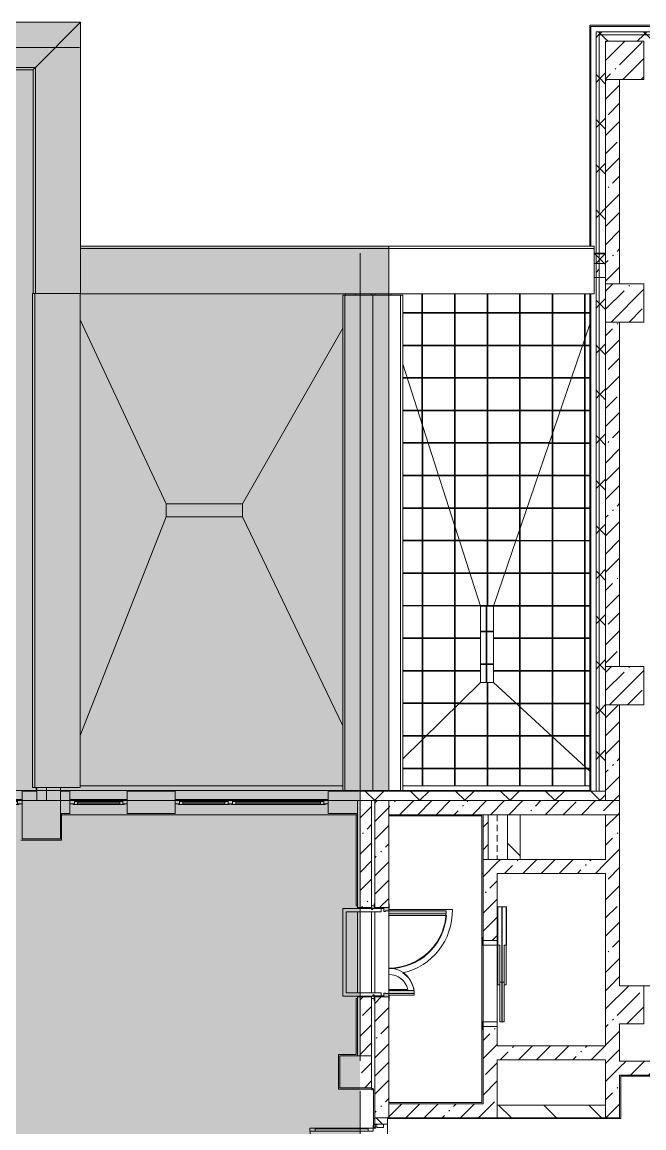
# Model space of a CAD drawing. Header units: millimetres. Extents: x 957 to 217451, y -8553 to 29000.
# Drawn here: x 123451 to 133201, y 10072 to 27400 of the extents above; entities that cross this region are included whole.
import ezdxf

# ---------------------------------------------------------------- set-up
doc = ezdxf.new("R2010")
doc.units = ezdxf.units.MM
doc.linetypes.add('200_ШТРИХ__ш1_п0_6_', pattern=[160, 100, -60])
doc.linetypes.add('Осевая', pattern=[3175, 635, -476.25, 1587.5, -476.25])
for name, color, linetype, lineweight in [('A-DETL-2', 7, 'Continuous', 5), ('A-DETL-MBND-1', 7, '200_ШТРИХ__ш1_п0_6_', 9), ('A-GENM-2', 7, 'Continuous', 5), ('A-GLAZ-CWMG-2', 7, 'Continuous', 5), ('A-ROOF', 7, 'Continuous', 5), ('A-ROOF-PATT', 7, 'Continuous', 5), ('A-WALL', 7, 'Continuous', 9), ('A-WALL-2', 7, 'Continuous', 5), ('I-WALL-2', 7, 'Continuous', 5), ('S-COLS-2', 7, 'Continuous', 5), ('Оси', 7, 'Continuous', 9), ('Оси-2', 7, 'Осевая', 9)]:
    doc.layers.add(name, color=color, linetype=linetype, lineweight=lineweight)
doc.layers.add('A-DETL-GENF-3', color=7, linetype='Continuous', lineweight=9, true_color=0xc0c0c0, transparency=0.4)
for name, color, linetype, lineweight, true_color in [('A-DETL-GENF-4', 7, 'Continuous', 5, 0xb7b7b7), ('A-DETL-GENF-5', 7, 'Continuous', 5, 0xaaaaaa), ('A-DOOR-3', 7, 'Continuous', 5, 0xaaaaaa), ('A-DOOR-4', 7, 'Continuous', 5, 0xe2e2e2), ('A-DOOR-5', 7, 'Continuous', 5, 0xb7b7b7), ('A-DOOR-FRAM-3', 7, 'Continuous', 5, 0xe2e2e2), ('A-DOOR-FRAM-4', 7, 'Continuous', 5, 0xaaaaaa), ('A-FLOR-1', 7, 'Continuous', 5, 0xb7b7b7), ('A-FLOR-2', 7, 'Continuous', 5, 0xaaaaaa), ('A-GENM-3', 7, 'Continuous', 5, 0x737373), ('A-GLAZ-3', 7, 'Continuous', 5, 0x737373), ('A-WALL-3', 7, 'Continuous', 5, 0x737373), ('A-WALL-4', 7, 'Continuous', 9, 0x737373), ('A-WALL-5', 7, 'Continuous', 5, 0xa1a1a1), ('I-WALL-3', 7, 'Continuous', 5, 0x737373), ('S-COLS-1', 7, 'Continuous', 5, 0x737373)]:
    doc.layers.add(name, color=color, linetype=linetype, lineweight=lineweight, true_color=true_color)
pattern_1 = [(45, (90440.9, 0), (-353.5534, 353.5534), []), (135, (90440.9, 0), (-353.5534, -353.5534), [])]
pattern_2 = [(45, (90440.88, 0), (-285.123, 285.123), []), (45, (90726, 0), (-285.123, 285.123), [504.031, -100.806, 16.764, -84.042])]
pattern_3 = [(135, (90440.9, 0), (-353.5534, -353.5534), [])]

# ---------------------------------------------------------------- blocks, each defined once
blk = doc.blocks.new('парапет1 - парапет-18629556-3_2_1_птичка')
at = {"layer": 'A-GENM-2'}
blk.add_line((-2411, 27400), (33928, 27400), dxfattribs=at)
at = {"layer": 'A-GENM-3'}
for p, q in [((33926, 27398), (33219, 26691)), ((33928, 27398), (33928, 23147)), ((33219, 26691), (-1702, 26691)), ((33219, 26691), (33183, 26655)), ((33219, 23147), (33219, 26691)), ((-1665, 26654), (33182, 26654)), ((33182, 26654), (33182, 23147)), ((33928, 23147), (33920, 23147))]:
    blk.add_line(p, q, dxfattribs=at)
blk.add_open_spline([(33183, 26655), (33182, 26654), (33182, 26654), (33182, 26654), (33182, 26654)], degree=3, dxfattribs=at)
blk = doc.blocks.new('BSC_Колонна _Прямоугольная - 600х600-V179-3_2_1_птичка')
at = {"layer": 'S-COLS-2'}
h = blk.add_hatch(dxfattribs=at)
h.set_pattern_fill('FP_64', color=256, style=0, pattern_type=2)
h.set_pattern_definition([(45, (-42460, -26800), (-285.123, 285.123), []), (45, (-42174.88, -26800), (-285.123, 285.123), [504.031, -100.806, 16.764, -84.042])])
h.paths.add_polyline_path([(-300, -300), (300, -300), (300, 300), (-300, 300)])
for p, q in [((300, 300), (-300, 300)), ((-300, 300), (-300, -300)), ((300, -300), (300, 300)), ((-300, -300), (300, -300))]:
    blk.add_line(p, q, dxfattribs=at)
blk = doc.blocks.new('BSC_Колонна _Прямоугольная - 600х600-V182-3_2_1_птичка')
at = {"layer": 'S-COLS-2'}
h = blk.add_hatch(dxfattribs=at)
h.set_pattern_fill('FP_68', color=256, style=0, pattern_type=2)
h.set_pattern_definition([(45, (-42460, -17000), (-285.123, 285.123), []), (45, (-42174.88, -17000), (-285.123, 285.123), [504.031, -100.806, 16.764, -84.042])])
h.paths.add_polyline_path([(-300, -300), (300, -300), (300, 300), (-300, 300)])
for p, q in [((300, 300), (-300, 300)), ((-300, 300), (-300, -300)), ((300, -300), (300, 300)), ((-300, -300), (300, -300))]:
    blk.add_line(p, q, dxfattribs=at)
blk = doc.blocks.new('BSC_Колонна _Прямоугольная - 600х600-V183-3_2_1_птичка')
at = {"layer": 'S-COLS-2'}
h = blk.add_hatch(dxfattribs=at)
h.set_pattern_fill('FP_69', color=256, style=0, pattern_type=2)
h.set_pattern_definition([(45, (-42460, -23000), (-285.123, 285.123), []), (45, (-42174.88, -23000), (-285.123, 285.123), [504.031, -100.806, 16.764, -84.042])])
h.paths.add_polyline_path([(300, -300), (300, 300), (-300, 300), (-300, -300), (-80, -300)])
for p, q in [((300, 300), (-300, 300)), ((-300, 300), (-300, -300)), ((300, -300), (300, 300)), ((-300, -300), (300, -300))]:
    blk.add_line(p, q, dxfattribs=at)
blk = doc.blocks.new('BSC_Колонна _Прямоугольная - 600х600-V200-3_2_1_птичка')
at = {"layer": 'S-COLS-1'}
for p, q in [((300, 300), (-300, 300)), ((-300, 300), (-300, -300)), ((300, -300), (300, 300)), ((-300, -300), (300, -300))]:
    blk.add_line(p, q, dxfattribs=at)
blk = doc.blocks.new('110_Дверь_СКБ_2Ст - Д-2 1450x2100h_Лестничная клетка EIS60-31576737-3_2_1_птичка')
at = {"layer": 'A-DOOR-4'}
for points in [[(-588, 1010), (-638, 1010), (-638, 110), (-588, 111), (-588, 879)], [(662, 506), (662, 510), (612, 506), (612, 110), (662, 111), (662, 480)], [(712, -9), (712, 30), (698, 30), (699, -110), (712, -110)]]:
    blk.add_hatch(color=256, dxfattribs=at).paths.add_polyline_path(points)
h = blk.add_hatch(color=256, dxfattribs=at)
h.paths.add_polyline_path([(712, 110), (662, 110), (662, 60), (652, 60), (652, 30), (712, 30), (712, 101)])
h.paths.add_polyline_path([(-628, 50), (-628, 60), (-638, 60), (-638, 110), (-688, 110), (-688, 30), (-628, 30)])
at = {"layer": 'A-DOOR-FRAM-3'}
for points in [[(-673, 111), (-673, 118), (-743, 118), (-743, 110), (-673, 110)], [(-673, -110), (-673, 30), (-688, 30), (-688, -110)], [(767, 110), (767, 118), (698, 118), (698, 110), (737, 110)], [(-673, -110), (-743, -110), (-743, -118), (-673, -118)], [(767, -110), (698, -110), (699, -118), (767, -118)]]:
    blk.add_hatch(color=256, dxfattribs=at).paths.add_polyline_path(points)
at = {"layer": 'A-DOOR-3'}
for p, q in [((-638, 1010), (-638, 110)), ((-588, 1010), (-638, 1010)), ((-588, 110), (-588, 1010)), ((662, 510), (612, 510)), ((612, 510), (612, 110)), ((662, 110), (662, 510)), ((-638, 110), (-588, 110)), ((612, 110), (662, 110))]:
    blk.add_line(p, q, dxfattribs=at)
for centre, radius, start, end in [((-638, 110), 900, 0, 90), ((662, 110), 400, 90, 180)]:
    blk.add_arc(centre, radius, start, end, dxfattribs=at)
at = {"layer": 'A-DOOR-FRAM-4'}
for p, q in [((-673, 118), (-743, 118)), ((-743, 118), (-743, 110)), ((-743, 110), (-673, 110)), ((-638, 110), (-688, 110)), ((-688, 110), (-688, 30)), ((-688, 30), (-628, 30)), ((-673, 30), (-688, 30)), ((-688, 30), (-688, -110)), ((-673, 110), (-673, 118)), ((-673, -110), (-673, 30)), ((-638, 60), (-638, 110)), ((-628, 60), (-638, 60)), ((-628, 30), (-628, 60)), ((662, 60), (652, 60)), ((652, 60), (652, 30)), ((652, 30), (712, 30)), ((662, 110), (662, 60)), ((712, 110), (662, 110)), ((767, 118), (698, 118)), ((698, 118), (698, 110)), ((698, 110), (767, 110)), ((712, 30), (698, 30)), ((698, 30), (698, -110)), ((712, 30), (712, 110)), ((712, -110), (712, 30)), ((767, 110), (767, 118)), ((-673, -110), (-743, -110)), ((-743, -110), (-743, -118)), ((-743, -118), (-673, -118)), ((-688, -110), (-673, -110)), ((-673, -118), (-673, -110)), ((698, -110), (712, -110)), ((767, -110), (698, -110)), ((698, -110), (698, -118)), ((698, -118), (767, -118)), ((767, -118), (767, -110))]:
    blk.add_line(p, q, dxfattribs=at)
blk = doc.blocks.new('Gfhfgtnyfz rhsirf 1 - Gfhfgtnyfz rhsirf 3-21026214-3_2_1_птичка')
at = {"layer": 'A-GENM-2'}
for p, q in [((38780, 23120), (38966, 23120)), ((38966, 23120), (38998, 23120)), ((38966, 15358), (38966, 23120)), ((38998, 23120), (38999, 23120)), ((38999, 15358), (38999, 23120))]:
    blk.add_line(p, q, dxfattribs=at)
at = {"layer": 'A-GENM-3'}
for p, q in [((38057, 23120), (38057, 15358)), ((38057, 23120), (38058, 23120)), ((38058, 23120), (38090, 23120)), ((38090, 23120), (38528, 23120)), ((38090, 23120), (38090, 15358)), ((38528, 23120), (38780, 23120)), ((38528, 15358), (38528, 23120))]:
    blk.add_line(p, q, dxfattribs=at)
blk = doc.blocks.new('парапет6 - парапет-21094616-3_2_1_птичка')
at = {"layer": 'A-GENM-3'}
for p, q in [((33173, 23147), (33173, 15407)), ((33173, 23147), (33174, 23147)), ((33174, 23147), (33211, 23147)), ((33211, 23147), (33920, 23147)), ((33211, 23147), (33211, 15407)), ((33920, 15407), (33920, 23147)), ((33174, 15407), (33173, 15407)), ((33211, 15407), (33174, 15407)), ((33920, 15407), (33211, 15407))]:
    blk.add_line(p, q, dxfattribs=at)
blk = doc.blocks.new('120_Окно_СКБ_1Ст - 120_Окно_СКБ_1Ст 900х2500_h_-20664874-3_2_1_птичка')
at = {"layer": 'A-GLAZ-3'}
for p, q in [((-450, -127), (-450, -57)), ((-450, -57), (-380, -57)), ((450, -57), (-450, -57)), ((-380, -127), (-450, -127)), ((-450, -127), (-400, -127)), ((-380, -127), (-400, -127)), ((-400, -127), (-400, -137)), ((-400, -137), (400, -137)), ((400, -137), (-400, -137)), ((-380, -57), (-380, -127)), ((380, -87), (-380, -87)), ((-380, -87), (-380, -127)), ((-330, -137), (-330, -87)), ((-330, -107), (330, -107)), ((330, -117), (-330, -117)), ((330, -137), (330, -87)), ((380, -127), (380, -57)), ((380, -57), (450, -57)), ((380, -127), (380, -87)), ((450, -127), (380, -127)), ((400, -127), (380, -127)), ((400, -127), (450, -127)), ((400, -137), (400, -127)), ((450, -57), (450, -127))]:
    blk.add_line(p, q, dxfattribs=at)
blk = doc.blocks.new('120_Окно_СКБ_1Ст - 120_Окно_СКБ_1Ст_900х2500_h_-20705657-3_2_1_птичка')
at = {"layer": 'A-GLAZ-3'}
for p, q in [((-450, -127), (-450, -57)), ((-450, -57), (-380, -57)), ((450, -57), (-450, -57)), ((-380, -127), (-450, -127)), ((-450, -127), (-400, -127)), ((-380, -127), (-400, -127)), ((-400, -127), (-400, -137)), ((-400, -137), (400, -137)), ((400, -137), (-400, -137)), ((-380, -57), (-380, -127)), ((380, -87), (-380, -87)), ((-380, -87), (-380, -127)), ((-330, -137), (-330, -87)), ((-330, -107), (330, -107)), ((330, -117), (-330, -117)), ((330, -137), (330, -87)), ((380, -127), (380, -57)), ((380, -57), (450, -57)), ((380, -127), (380, -87)), ((450, -127), (380, -127)), ((400, -127), (380, -127)), ((400, -127), (450, -127)), ((400, -137), (400, -127)), ((450, -57), (450, -127))]:
    blk.add_line(p, q, dxfattribs=at)
blk = doc.blocks.new('120_Окно_СКБ_2Ст - 120_Окно_СКБ_2Ст 2400х2500 _мал створка слева_-22817474-3_2_1_птичка')
at = {"layer": 'A-GLAZ-3'}
for p, q in [((-1130, 127), (-1200, 127)), ((-1200, 127), (-1200, 57)), ((-1200, 127), (-1150, 127)), ((-1200, 57), (-1130, 57)), ((1200, 57), (-1200, 57)), ((-1150, 127), (-1150, 137)), ((-1150, 137), (320, 137)), ((320, 137), (-1150, 137)), ((-1130, 127), (-1150, 127)), ((-1130, 57), (-1130, 127)), ((-1130, 87), (-1130, 127)), ((300, 87), (-1130, 87)), ((-1080, 137), (-1080, 87)), ((250, 117), (-1080, 117)), ((-1080, 107), (250, 107)), ((250, 137), (250, 87)), ((370, 127), (300, 127)), ((300, 127), (300, 57)), ((300, 127), (300, 87)), ((320, 127), (300, 127)), ((300, 57), (370, 57)), ((320, 137), (320, 127)), ((320, 127), (350, 127)), ((350, 127), (350, 137)), ((350, 137), (1150, 137)), ((1150, 137), (350, 137)), ((370, 127), (350, 127)), ((370, 57), (370, 127)), ((370, 87), (370, 127)), ((1130, 87), (370, 87)), ((420, 137), (420, 87)), ((1080, 117), (420, 117)), ((420, 107), (1080, 107)), ((1080, 137), (1080, 87)), ((1200, 127), (1130, 127)), ((1130, 127), (1130, 57)), ((1130, 127), (1130, 87)), ((1150, 127), (1130, 127)), ((1130, 57), (1200, 57)), ((1150, 137), (1150, 127)), ((1150, 127), (1200, 127)), ((1200, 57), (1200, 127))]:
    blk.add_line(p, q, dxfattribs=at)
blk = doc.blocks.new('BSC_Колонна _Прямоугольная - 500х500-V267-3_2_1_птичка')
at = {"layer": 'S-COLS-2'}
h = blk.add_hatch(dxfattribs=at)
h.set_pattern_fill('FP_115', color=256, style=0, pattern_type=2)
h.set_pattern_definition([(45, (-38240, -10950), (-285.123, 285.123), []), (45, (-37954.88, -10950), (-285.123, 285.123), [504.031, -100.806, 16.764, -84.042])])
h.paths.add_polyline_path([(70, -250), (250, -250), (250, 250), (70, 250)])
at = {"layer": 'S-COLS-1'}
for p, q in [((70, 250), (-250, 250)), ((-250, 250), (-250, -250)), ((-250, -250), (70, -250))]:
    blk.add_line(p, q, dxfattribs=at)
at = {"layer": 'S-COLS-2'}
for p, q in [((250, 250), (70, 250)), ((250, -250), (250, 250)), ((70, -250), (250, -250))]:
    blk.add_line(p, q, dxfattribs=at)
blk = doc.blocks.new('парапет10 - парапет-22960140-3_2_1_птичка')
at = {"layer": 'A-GENM-2'}
for p, q in [((41980, 23888), (33928, 23888)), ((38760, 23851), (41980, 23851)), ((41980, 23888), (41980, 23887)), ((41980, 23887), (41980, 23851)), ((41980, 23851), (41980, 23142)), ((41980, 23142), (38760, 23142))]:
    blk.add_line(p, q, dxfattribs=at)
at = {"layer": 'A-GENM-3'}
for p, q in [((33928, 23851), (38760, 23851)), ((38760, 23142), (33920, 23142))]:
    blk.add_line(p, q, dxfattribs=at)
blk = doc.blocks.new('DOR_Дверь лифта - 1350х2050h-V278-3_2_1_птичка')
at = {"layer": 'A-DOOR-3'}
for p, q in [((-600, 125), (-720, 125)), ((-720, 125), (-720, 110)), ((-720, 110), (-600, 110)), ((-675, 110), (-675, -110)), ((-600, 110), (-675, 110)), ((-600, 110), (-600, 125)), ((600, 110), (-600, 110)), ((-600, 110), (-600, -110)), ((720, 125), (600, 125)), ((600, 125), (600, 110)), ((600, -110), (600, 110)), ((675, 110), (600, 110)), ((600, 110), (720, 110)), ((675, -110), (675, 110)), ((720, 110), (720, 125)), ((-675, -110), (-600, -110)), ((-600, -110), (600, -110)), ((-600, -150), (-600, -180)), ((20, -150), (-600, -150)), ((-20, -120), (-20, -150)), ((600, -120), (-20, -120)), ((-20, -150), (600, -150)), ((20, -180), (20, -150)), ((600, -110), (675, -110)), ((600, -150), (600, -120)), ((-600, -180), (20, -180)), ((-600, -190), (-600, -220)), ((20, -190), (-600, -190)), ((-600, -220), (20, -220)), ((-20, -220), (-20, -250)), ((600, -220), (-20, -220)), ((-20, -250), (600, -250)), ((20, -220), (20, -190)), ((600, -250), (600, -220))]:
    blk.add_line(p, q, dxfattribs=at)
at = {"layer": 'A-DOOR-FRAM-4'}
for p, q in [((600, -117), (600, -120)), ((1203, -117), (600, -117)), ((600, -120), (1200, -120)), ((1200, -120), (1200, -180)), ((1203, -183), (1203, -117)), ((1200, -180), (20, -180)), ((20, -180), (20, -183)), ((20, -183), (1203, -183)), ((1203, -187), (20, -187)), ((20, -187), (20, -190)), ((20, -190), (1200, -190)), ((600, -250), (600, -253)), ((1200, -250), (600, -250)), ((600, -253), (1203, -253)), ((1200, -190), (1200, -250)), ((1203, -253), (1203, -187))]:
    blk.add_line(p, q, dxfattribs=at)
blk = doc.blocks.new('Дверь_Витражная_остекление_ - ДВН_ДАО_Главный вход_1800 в свету 5-32258809-3_2_1_птичка')
at = {"layer": 'A-DETL-GENF-4'}
for p, q in [((-993, -1013), (-993, -226)), ((-993, -226), (-993, -1013)), ((-983, -933), (-983, -226)), ((-948, -1013), (-948, -226)), ((-948, -1013), (-948, -226)), ((989, -933), (989, -226)), ((998, -1013), (998, -226)), ((998, -226), (998, -1013)), ((1033, -933), (1033, -226)), ((1043, -1013), (1043, -226)), ((1043, -1013), (1043, -226)), ((-993, -933), (-948, -933)), ((-993, -1013), (-948, -1013)), ((-993, -1013), (-948, -1013)), ((1043, -933), (998, -933)), ((1043, -1013), (998, -1013)), ((998, -1013), (1043, -1013))]:
    blk.add_line(p, q, dxfattribs=at)
at = {"layer": 'A-DETL-GENF-5'}
for p, q in [((-948, -20), (-993, -20)), ((-993, -226), (-993, -20)), ((-948, -20), (-993, -20)), ((-993, -20), (-993, -226)), ((-993, -100), (-948, -100)), ((-983, -226), (-983, -100)), ((-948, -226), (-948, -20)), ((-948, -226), (-948, -20)), ((989, -226), (989, -100)), ((998, -226), (998, -20)), ((998, -20), (998, -226)), ((1043, -100), (998, -100)), ((1033, -226), (1033, -100)), ((1043, -226), (1043, -20)), ((1043, -226), (1043, -20))]:
    blk.add_line(p, q, dxfattribs=at)
at = {"layer": 'A-DOOR-3'}
for p, q in [((-1043, 20), (-993, 20)), ((-1043, -20), (-1043, 20)), ((-993, 20), (-993, -20)), ((993, 20), (1043, 20)), ((993, -20), (993, 20)), ((1043, 20), (1043, -20)), ((-993, -20), (-1043, -20)), ((-993, -226), (-993, -20)), ((993, -226), (993, -20)), ((1043, -20), (993, -20))]:
    blk.add_line(p, q, dxfattribs=at)
at = {"layer": 'A-DOOR-5'}
for p, q in [((-993, -1013), (-993, -226)), ((993, -1013), (993, -226))]:
    blk.add_line(p, q, dxfattribs=at)
for centre, start, end in [((993, -20), 208.9884, 212.16), ((993, -20), 218.4779, 270), ((-993, -20), 270, 285.599)]:
    blk.add_arc(centre, 993, start, end, dxfattribs=at)
blk = doc.blocks.new('Прямоугольный импост - Импост структурный с накладкой - 160мм Темный-32469899-3_2_1_птичка')
at = {"layer": 'A-GLAZ-CWMG-2'}
for p, q in [((0, 17), (-50, 17)), ((-50, 17), (-50, 0)), ((-50, 0), (-40, 0)), ((-40, 0), (-40, -40)), ((-10, -40), (-10, 0)), ((-10, 0), (0, 0)), ((0, 0), (0, 17)), ((-40, -40), (-50, -40)), ((-50, -40), (-50, -140)), ((-50, -140), (0, -140)), ((0, -40), (-10, -40)), ((0, -140), (0, -40))]:
    blk.add_line(p, q, dxfattribs=at)

msp = doc.modelspace()

# ---------------------------------------------------------------- hatches: boundary and pattern name
at = {"layer": 'A-DETL-GENF-3'}
msp.add_hatch(color=256, dxfattribs=at).paths.add_polyline_path([(88031.8, 14774.9), (90172.9, 14774.9), (90172.9, 15358), (129200.9, 15358), (129200.9, 23888.3), (124369, 23888.3), (124367, 27398.1), (88031.8, 27398.1), (88031.8, 15270.2)])
h = msp.add_hatch(color=256, dxfattribs=at)
h.paths.add_polyline_path([(98732.6, -258), (128750.9, -253), (128750.9, 15358), (90172.9, 15358), (90172.9, -258), (98700.6, -258)])
h.paths.add_polyline_path([(93675.9, 7680), (93675.9, 7730), (93665.9, 7730), (93665.9, 7760), (93710.9, 7760), (93710.9, 7908), (93780.9, 7908), (93780.9, 7900), (93725.9, 7900), (93725.9, 7680), (93780.9, 7680), (93780.9, 7672), (93710.9, 7672), (93710.9, 7680), (93698.8, 7680)])
h.paths.add_polyline_path([(93625.9, 6780), (93625.9, 7680), (93675.9, 7680), (93675.9, 6780)])
h.paths.add_polyline_path([(92425.9, 7280), (92375.9, 7280), (92375.9, 7680), (92425.9, 7680), (92425.9, 7288.3)])
h.paths.add_polyline_path([(117880.9, 7672), (117865.9, 7672), (117865.9, 7820), (117845.9, 7820), (117845.9, 7860), (117855.9, 7860), (117855.9, 7900), (117865.9, 7900), (117865.9, 7908), (117935.9, 7908), (117935.9, 7900), (117880.9, 7900), (117880.9, 7680), (117935.9, 7680), (117935.9, 7672), (117905.9, 7672)])
h.paths.add_polyline_path([(116805.9, 7672), (116775.9, 7672), (116775.9, 7680), (116830.9, 7680), (116830.9, 7900), (116775.9, 7900), (116775.9, 7908), (116845.9, 7908), (116845.9, 7900), (116855.9, 7900), (116855.9, 7860), (116865.9, 7860), (116865.9, 7820), (116845.9, 7820), (116845.9, 7672), (116830.9, 7672)])
h.paths.add_polyline_path([(92317.9, 7672), (92270.9, 7672), (92270.9, 7680), (92325.9, 7684.1), (92325.9, 7900), (92270.9, 7900), (92270.9, 7908), (92340.9, 7906.5), (92340.9, 7760), (92385.9, 7760), (92385.9, 7730), (92375.9, 7730), (92375.9, 7680), (92340.9, 7674.8), (92340.9, 7672), (92325.9, 7672)])
h.paths.add_polyline_path([(116875.9, 7900), (116855.9, 7900), (116855.9, 8900), (116895.9, 8900), (116895.9, 7900)])
h.paths.add_polyline_path([(107300.9, 10900), (107300.9, 10940), (107290.9, 10940), (107290.9, 10980), (107310.9, 10980), (107310.9, 11108), (107380.9, 11108), (107380.9, 11100), (107325.9, 11100), (107325.9, 10900), (107380.9, 10900), (107380.9, 10892), (107310.9, 10892), (107310.9, 10900)])
h.paths.add_polyline_path([(107286.3, 10050), (107260.9, 10050), (107260.9, 10900), (107300.9, 10899.9), (107300.9, 10050)])
h.paths.add_polyline_path([(105751.8, 10050), (105711.8, 10050), (105711.8, 10900), (105751.8, 10899.9), (105751.8, 10064.1)])
h.paths.add_polyline_path([(106440.9, 10892), (106370.9, 10892), (106370.9, 10900), (106425.9, 10900), (106425.9, 11100), (106370.9, 11100), (106370.9, 11108), (106440.9, 11108), (106440.9, 10980), (106460.9, 10980), (106460.9, 10940), (106450.9, 10940), (106450.9, 10900), (106440.9, 10899.9)])
h.paths.add_polyline_path([(105773.9, 10892), (105761.8, 10892), (105761.8, 10900), (105751.8, 10901.4), (105751.8, 10940), (105741.8, 10940), (105741.8, 10980), (105761.8, 10980), (105761.8, 11108), (105831.8, 11108), (105831.8, 11100), (105776.8, 11100), (105776.8, 10900), (105831.8, 10900), (105831.8, 10892), (105774.8, 10892)])
h.paths.add_polyline_path([(104821.8, 10892), (104821.8, 10900), (104876.8, 10901.4), (104876.8, 11100), (104821.8, 11100), (104821.8, 11108), (104891.8, 11108), (104891.8, 10980), (104911.8, 10980), (104911.8, 10940), (104901.8, 10940), (104901.8, 10900), (104891.8, 10899.9), (104891.8, 10892), (104851.8, 10892)])
h.paths.add_polyline_path([(103482.1, 11175), (103402.1, 11175), (103402.1, 11200), (103442.1, 11200), (103442.1, 11210), (103482.1, 11210), (103482.1, 11200)])
h.paths.add_polyline_path([(103382.1, 11760), (102802.1, 11760), (102802.1, 11800), (103402.1, 11800), (103402.1, 11760)])
h.paths.add_polyline_path([(103482.1, 11790), (103442.1, 11790), (103442.1, 11800), (103402.1, 11800), (103402.1, 11825), (103482.1, 11825), (103482.1, 11800)])
h.paths.add_polyline_path([(103402.1, 12055), (103402.1, 12080), (103442.1, 12080), (103442.1, 12090), (103482.1, 12090), (103482.1, 12055)])
h.paths.add_polyline_path([(102802.1, 12640), (102802.1, 12680), (103402.1, 12680), (103402.1, 12640), (103382.1, 12640)])
h.paths.add_polyline_path([(103482.1, 12670), (103442.1, 12670), (103442.1, 12680), (103402.1, 12680), (103402.1, 12705), (103482.1, 12705), (103482.1, 12680)])
h.paths.add_polyline_path([(103482.1, 12935), (103402.1, 12935), (103402.1, 12960), (103442.1, 12960), (103442.1, 12970), (103482.1, 12970), (103482.1, 12960)])
h.paths.add_polyline_path([(102802.1, 13520), (102802.1, 13560), (103402.1, 13560), (103402.1, 13520), (103382.1, 13520)])
h.paths.add_polyline_path([(103482.1, 13550), (103442.1, 13550), (103442.1, 13560), (103402.1, 13560), (103402.1, 13585), (103482.1, 13585), (103482.1, 13560)])
h.paths.add_polyline_path([(103482.1, 13844.9), (103402.1, 13844.9), (103402.1, 13869.9), (103442.1, 13869.9), (103442.1, 13879.9), (103482.1, 13879.9), (103482.1, 13869.9)])
h.paths.add_polyline_path([(103382.1, 14429.9), (102802.1, 14429.9), (102802.1, 14469.9), (103402.1, 14469.9), (103402.1, 14429.9), (103382.1, 14429.9)])
h.paths.add_polyline_path([(103458.1, 14459.9), (103442.1, 14459.9), (103442.1, 14469.9), (103402.1, 14469.9), (103402.1, 14494.9), (103482.1, 14494.9), (103482.1, 14459.9)])
at = {"layer": 'A-ROOF-PATT'}
h = msp.add_hatch(dxfattribs=at)
h.set_pattern_fill('FP_124', color=256, style=0, pattern_type=2)
h.set_pattern_definition([(0, (90455.96, -96.4), (0, 509.904), []), (0, (90455.96, -106.4), (0, 509.904), []), (90, (90460.96, -101.4), (-510, 3e-14), []), (90, (90450.96, -101.4), (-510, 3e-14), [])])
h.paths.add_polyline_path([(130840.9, 18250), (132350.9, 22668.2), (132350.9, 23141.9), (129230.9, 23141.9), (129230.9, 23120.1), (129419.6, 23120.1), (129419.6, 22038.8), (130640.9, 18250)])
h = msp.add_hatch(dxfattribs=at)
h.set_pattern_fill('FP_121', color=256, style=0, pattern_type=2)
h.set_pattern_definition([(270, (90527.5, -106.3), (509.179, 3e-14), []), (270, (90517.5, -106.3), (509.179, 3e-14), []), (0, (90522.5, -111.3), (0, 510), []), (0, (90522.5, -101.3), (0, 510), [])])
h.paths.add_polyline_path([(132350.9, 15660.1), (132350.9, 22668.2), (130840.9, 18250), (130840.9, 17050), (132146.1, 15848.6)])
h = msp.add_hatch(dxfattribs=at)
h.set_pattern_fill('FP_122', color=256, style=0, pattern_type=2)
h.set_pattern_definition([(90, (90522.9, -1125), (-509.077, 3e-14), []), (90, (90532.9, -1125), (-509.077, 3e-14), []), (180, (90527.9, -1120), (-6e-14, -510), []), (180, (90527.9, -1130), (-6e-14, -510), [])])
h.paths.add_polyline_path([(129419.6, 15858.1), (130640.9, 17050), (130640.9, 18250), (129419.6, 22038.8), (129419.6, 16121.5)])
h = msp.add_hatch(dxfattribs=at)
h.set_pattern_fill('FP_125', color=256, style=0, pattern_type=2)
h.set_pattern_definition([(0, (90440.9, 5), (0, 510), []), (0, (90440.9, -5), (0, 510), []), (90, (90445.9, 0), (-510, 3e-14), []), (90, (90435.9, 0), (-510, 3e-14), [])])
h.paths.add_polyline_path([(130640.9, 17050), (130840.9, 17050), (130840.9, 18250), (130640.9, 18250), (130640.9, 17234.1)])
h = msp.add_hatch(dxfattribs=at)
h.set_pattern_fill('FP_123', color=256, style=0, pattern_type=2)
h.set_pattern_definition([(180, (90456.8, -79.3), (-6e-14, -509.031), []), (180, (90456.8, -69.3), (-6e-14, -509.031), []), (270, (90451.8, -74.3), (510, 3e-14), []), (270, (90461.8, -74.3), (510, 3e-14), [])])
h.paths.add_polyline_path([(129419.6, 15430), (132350.9, 15430), (132350.9, 15660.1), (130840.9, 17050), (130640.9, 17050), (129419.6, 15858.1), (129419.6, 15619.9)])
at = {"layer": 'A-WALL-2'}
h = msp.add_hatch(dxfattribs=at)
h.set_pattern_fill('FP_60', color=256, style=0, pattern_type=2)
h.set_pattern_definition(pattern_1)
h.paths.add_polyline_path([(132450.9, 15350), (132500.9, 15350), (132500.9, 23400), (132450.9, 23399.7), (132450.9, 15358)])
h.paths.add_polyline_path([(132486.4, 23770), (132500.9, 23770), (132500.9, 27250), (132450.9, 27250), (132450.9, 23770)])
h = msp.add_hatch(dxfattribs=at)
h.set_pattern_fill('FP_60', color=256, style=0, pattern_type=2)
h.set_pattern_definition(pattern_1)
h.paths.add_polyline_path([(183650.9, 27200), (183650.9, 27250), (170790.9, 27250), (170790.9, 27200), (183600.9, 27200)])
h.paths.add_polyline_path([(167690.9, 27200), (167690.9, 27250), (166790.9, 27250), (166790.9, 27200), (167190.9, 27200)])
h.paths.add_polyline_path([(156600.9, 27200), (157550.9, 27200), (157550.9, 27250), (153300.9, 27250), (153300.9, 27200), (154767.4, 27200)])
h.paths.add_polyline_path([(164690.9, 27200), (164690.9, 27250), (163350.9, 27250), (163350.9, 27200), (164501.9, 27200)])
h.paths.add_polyline_path([(160750.9, 27200), (161250.9, 27200), (161250.9, 27250), (160050.9, 27250), (160050.9, 27200), (160360.6, 27200)])
h.paths.add_polyline_path([(151038.6, 27200), (152400.9, 27200), (152400.9, 27250), (150300.9, 27250), (150300.9, 27200)])
h.paths.add_polyline_path([(149400.9, 27200), (149400.9, 27250), (148300.9, 27250), (148300.9, 27200), (149174.2, 27200)])
h.paths.add_polyline_path([(144513.2, 27200), (145200.9, 27200), (145200.9, 27250), (143700.9, 27250), (143700.9, 27200)])
h.paths.add_polyline_path([(140784.3, 27200), (141200.9, 27200), (141200.9, 27250), (140101.2, 27250), (140101.2, 27200)])
h.paths.add_polyline_path([(139201.2, 27200), (139201.2, 27250), (138100.9, 27250), (138100.9, 27200), (138919.9, 27200)])
h.paths.add_polyline_path([(135000.9, 27200), (135000.9, 27250), (132500.9, 27250), (132500.9, 27200), (134258.9, 27200)])
h = msp.add_hatch(dxfattribs=at)
h.set_pattern_fill('FP_60', color=256, style=0, pattern_type=2)
h.set_pattern_definition(pattern_1)
h.paths.add_polyline_path([(132600.9, 15350), (132600.9, 23620), (132500.9, 23620), (132500.9, 15350)])
h.paths.add_polyline_path([(132600.9, 23770), (132600.9, 27200), (132500.9, 27200), (132500.9, 23770), (132572.5, 23770)])
h = msp.add_hatch(dxfattribs=at)
h.set_pattern_fill('FP_60', color=256, style=0, pattern_type=2)
h.set_pattern_definition(pattern_1)
h.paths.add_polyline_path([(183600.9, 27100), (183600.9, 27200), (170790.9, 27200), (170790.9, 27100), (183500.9, 27100)])
h.paths.add_polyline_path([(138600.9, 27100), (139201.2, 27100.1), (139201.2, 27200), (138100.9, 27200), (138100.9, 27100)])
h.paths.add_polyline_path([(134258.9, 27100), (135000.9, 27100), (135000.9, 27200), (132600.9, 27200), (132600.9, 27100), (133200.9, 27100)])
h.paths.add_polyline_path([(140101.2, 27100), (141200.9, 27100), (141200.9, 27200), (140101.2, 27200), (140101.2, 27136.8)])
h.paths.add_polyline_path([(143700.9, 27100), (145200.9, 27100), (145200.9, 27200), (143700.9, 27200), (143700.9, 27140)])
h.paths.add_polyline_path([(153300.9, 27100), (157550.9, 27100), (157550.9, 27200), (153300.9, 27200)])
h.paths.add_polyline_path([(152400.9, 27100), (152400.9, 27200), (150300.9, 27200), (150300.9, 27100), (151970.8, 27100)])
h.paths.add_polyline_path([(148300.9, 27100), (149400.9, 27100), (149400.9, 27200), (148300.9, 27200), (148300.9, 27140)])
h.paths.add_polyline_path([(167690.9, 27100), (167690.9, 27200), (166790.9, 27200), (166790.9, 27100), (167190.9, 27100)])
h.paths.add_polyline_path([(164501.9, 27100), (164690.9, 27100), (164690.9, 27200), (163350.9, 27200), (163350.9, 27100), (164500.9, 27100)])
h.paths.add_polyline_path([(160050.9, 27100), (161250.9, 27100), (161250.9, 27200), (160050.9, 27200), (160050.9, 27140)])
h = msp.add_hatch(dxfattribs=at)
h.set_pattern_fill('FP_60', color=256, style=0, pattern_type=2)
h.set_pattern_definition(pattern_1)
h.paths.add_polyline_path([(132600.9, 23620), (132600.9, 23770), (132420.9, 23770), (132420.9, 23620)])
h = msp.add_hatch(dxfattribs=at)
h.set_pattern_fill('FP_60', color=256, style=0, pattern_type=2)
h.set_pattern_definition(pattern_1)
h.paths.add_polyline_path([(128750.9, 15200), (132600.9, 15200), (132600.9, 15350), (128750.9, 15350), (128750.9, 15218.2)])
at = {"layer": 'I-WALL-2'}
h = msp.add_hatch(dxfattribs=at)
h.set_pattern_fill('FP_57', color=256, style=0, pattern_type=2)
h.set_pattern_definition(pattern_2)
h.paths.add_polyline_path([(132608.8, 15200), (132820.9, 15200), (132820.9, 16700), (132600.9, 16700), (132600.9, 15200)])
h.paths.add_polyline_path([(132820.9, 17300), (132820.9, 22700), (132600.9, 22700), (132600.9, 17300), (132764.5, 17300)])
h.paths.add_polyline_path([(132603.6, 23300), (132820.9, 23300), (132820.9, 26500), (132600.9, 26500), (132600.9, 23300)])
h = msp.add_hatch(dxfattribs=at)
h.set_pattern_fill('FP_57', color=256, style=0, pattern_type=2)
h.set_pattern_definition(pattern_2)
h.paths.add_polyline_path([(132500.9, 23400), (132500.9, 23620), (132450.9, 23620), (132450.9, 23400)])
h = msp.add_hatch(dxfattribs=at)
h.set_pattern_fill('FP_57', color=256, style=0, pattern_type=2)
h.set_pattern_definition(pattern_2)
h.paths.add_polyline_path([(128930.9, 11200), (128930.9, 12125), (128750.9, 12125), (128750.9, 11200)])
h.paths.add_polyline_path([(128750.9, 13525), (128930.9, 13525), (128930.9, 15200), (128750.9, 15200), (128750.9, 13534.8)])
h = msp.add_hatch(dxfattribs=at)
h.set_pattern_fill('FP_57', color=256, style=0, pattern_type=2)
h.set_pattern_definition(pattern_2)
h.paths.add_polyline_path([(129180.9, 10230), (129200.9, 10230), (129200.9, 12125), (128980.9, 12125), (128980.9, 10230), (129131.8, 10230)])
h.paths.add_polyline_path([(128980.9, 13525), (129200.9, 13525), (129200.9, 15200), (128980.9, 15200), (128980.9, 13534.8)])
h = msp.add_hatch(dxfattribs=at)
h.set_pattern_fill('FP_57', color=256, style=0, pattern_type=2)
h.set_pattern_definition(pattern_2)
h.paths.add_polyline_path([(130660.9, 14980), (132820.9, 14980), (132820.9, 15200), (129200.9, 15200), (129200.9, 14980), (130530.1, 14980)])
h = msp.add_hatch(dxfattribs=at)
h.set_pattern_fill('FP_62', color=256, style=0, pattern_type=2)
h.set_pattern_definition([(45, (90440.88, 0), (-176.7767, 176.7767), [])])
h.paths.add_polyline_path([(130760.9, 14280), (130760.9, 14980), (130680.9, 14980), (130680.9, 14280)])
h = msp.add_hatch(dxfattribs=at)
h.set_pattern_fill('FP_61', color=256, style=0, pattern_type=2)
h.set_pattern_definition(pattern_3)
h.paths.add_polyline_path([(131260.9, 14280), (131260.9, 14980), (131060.9, 14980), (131060.9, 14280)])
h = msp.add_hatch(dxfattribs=at)
h.set_pattern_fill('FP_57', color=256, style=0, pattern_type=2)
h.set_pattern_definition(pattern_2)
h.paths.add_polyline_path([(132820.9, 10230), (132820.9, 11700), (132600.9, 11700), (132600.9, 10230)])
h.paths.add_polyline_path([(132600.9, 12300), (132820.9, 12300), (132820.9, 14980), (132600.9, 14980), (132600.9, 13534.8)])
h = msp.add_hatch(dxfattribs=at)
h.set_pattern_fill('FP_57', color=256, style=0, pattern_type=2)
h.set_pattern_definition(pattern_2)
h.paths.add_polyline_path([(130900.9, 10230), (130900.9, 11660), (130680.9, 11660), (130680.9, 10230)])
h.paths.add_polyline_path([(130680.9, 13010), (130900.9, 13010), (130900.9, 14280), (130680.9, 14280), (130680.9, 13238.9)])
h = msp.add_hatch(dxfattribs=at)
h.set_pattern_fill('FP_57', color=256, style=0, pattern_type=2)
h.set_pattern_definition(pattern_2)
h.paths.add_polyline_path([(132394.5, 14060), (132600.9, 14060), (132600.9, 14280), (130900.9, 14280), (130900.9, 14060)])
h = msp.add_hatch(dxfattribs=at)
h.set_pattern_fill('FP_57', color=256, style=0, pattern_type=2)
h.set_pattern_definition(pattern_2)
h.paths.add_polyline_path([(131325.8, 11140), (132600.9, 11140), (132600.9, 11360), (130900.9, 11360), (130900.9, 11140)])
h = msp.add_hatch(dxfattribs=at)
h.set_pattern_fill('FP_57', color=256, style=0, pattern_type=2)
h.set_pattern_definition(pattern_2)
h.paths.add_polyline_path([(135200.9, 10900), (135200.9, 11120), (132820.9, 11120), (132820.9, 10900), (132840.9, 10900)])
h = msp.add_hatch(dxfattribs=at)
h.set_pattern_fill('FP_57', color=256, style=0, pattern_type=2)
h.set_pattern_definition(pattern_2)
h.paths.add_polyline_path([(129597.9, 10230), (130680.9, 10230), (130680.9, 10450), (129200.9, 10450), (129200.9, 10230)])
h = msp.add_hatch(dxfattribs=at)
h.set_pattern_fill('FP_61', color=256, style=0, pattern_type=2)
h.set_pattern_definition(pattern_3)
h.paths.add_polyline_path([(132600.9, 10230), (132600.9, 10430), (130900.9, 10430), (130900.9, 10230), (132394.5, 10230)])
h = msp.add_hatch(dxfattribs=at)
h.set_pattern_fill('FP_61', color=256, style=0, pattern_type=2)
h.set_pattern_definition(pattern_3)
h.paths.add_polyline_path([(129131.8, 7900), (129180.9, 7900), (129180.9, 8000), (128980.9, 8000), (128980.9, 7900)])
h.paths.add_polyline_path([(129180.9, 10130), (129180.9, 10230), (128980.9, 10230), (128980.9, 10130), (129131.8, 10130)])
at = {"layer": 'S-COLS-2'}
h = msp.add_hatch(dxfattribs=at)
h.set_pattern_fill('FP_57', color=256, style=0, pattern_type=2)
h.set_pattern_definition(pattern_2)
h.paths.add_polyline_path([(132820.9, 11700), (133200.9, 11700), (133200.9, 12300), (132600.9, 12300), (132600.9, 11700)])

# ---------------------------------------------------------------- linework, layer by layer
at = {"layer": 'A-DETL-2'}
for p, q in [((124369, 27398.1), (88031.8, 27398.1)), ((124369, 23888.3), (124369, 27398.1)), ((129200.9, 23888.3), (124369, 23888.3)), ((129200.9, 15358), (129200.9, 23888.3)), ((90172.9, 15358), (128750.9, 15358)), ((128750.9, 15358), (129200.9, 15358))]:
    msp.add_line(p, q, dxfattribs=at)
at = {"layer": 'A-DETL-MBND-1'}
msp.add_line((130900.9, 14980), (130900.9, 14280), dxfattribs=at)
at = {"layer": 'A-FLOR-1'}
for p, q in [((124360.5, 22736.6), (125707.9, 19850)), ((126907.9, 19850), (128478.3, 22605.7)), ((125707.9, 19850), (126907.9, 19850)), ((125707.9, 19650), (125707.9, 19850)), ((126907.9, 19650), (126907.9, 19850)), ((124360.5, 16218.6), (125707.9, 19650)), ((126907.9, 19650), (125707.9, 19650)), ((128478.4, 16374), (126907.9, 19650)), ((128479, 15430), (124360.5, 15430)), ((124070.9, 14980), (124070.9, 14580)), ((128690.9, 13550), (128690.9, 14980)), ((124070.9, 14580), (123430.9, 14580)), ((128710.9, 13550), (128690.9, 13550)), ((128930.4, 13508.5), (128482.3, 13508.5)), ((128482.3, 13508.5), (128482.3, 12138.5)), ((128532.3, 12188.5), (128532.3, 13458.5)), ((128482.3, 12138.5), (128950.4, 12138.5)), ((128690.9, 11220), (128690.9, 12100)), ((128690.9, 12100), (128710.9, 12100)), ((128410.9, 10680), (128410.9, 11220)), ((128410.9, 11220), (128690.9, 11220)), ((128935.4, 10680), (128410.9, 10680))]:
    msp.add_line(p, q, dxfattribs=at)
at = {"layer": 'A-FLOR-2'}
for p, q in [((130660.9, 14960), (129200.9, 14960)), ((130660.9, 10470), (130660.9, 14960)), ((130680.9, 14060), (130660.9, 14060)), ((128972.9, 13550), (128930.9, 13550)), ((128532.3, 13458.5), (129082.3, 13458.5)), ((129082.3, 13508.5), (128950.4, 13508.5)), ((129082.3, 13458.5), (129082.3, 13508.5)), ((130197.1, 13491.9), (129202.3, 13491.9)), ((129202.3, 13491.9), (129202.3, 13475)), ((129202.3, 13425), (129202.3, 13401.9)), ((129202.3, 13401.9), (130104.6, 13401.9)), ((129202.3, 12567), (129202.3, 12477)), ((129082.3, 12188.5), (128532.3, 12188.5)), ((129082.3, 12140), (129082.3, 12188.5)), ((129499.4, 12240.8), (129202.3, 12240.8)), ((129202.3, 12240.8), (129202.3, 12225)), ((129202.3, 12175), (129202.3, 12150.8)), ((129202.3, 12150.8), (129596.7, 12150.8)), ((138600.9, 12300), (133200.9, 12300)), ((128930.9, 12100), (128972.9, 12100)), ((146238.7, 10880), (132840.9, 10880)), ((132840.9, 10880), (132840.9, 10220)), ((128960.9, 10129.4), (128960.9, 10680)), ((129200.9, 10470), (130660.9, 10470)), ((128980.9, 10220), (128960.4, 10220)), ((128960.4, 10220), (128960.4, 10129.7)), ((132840.9, 10220), (129180.9, 10220))]:
    msp.add_line(p, q, dxfattribs=at)
for centre, radius, start, end in [((129202.3, 13472), 905, 270, 355.56313), ((129202.3, 13472), 995, 282.67054, 1.1511), ((129202.3, 12172), 305, 13.0427, 90), ((129202.3, 12172), 395, 7.73102, 56.45952), ((129202.3, 12172), 395, 356.92799, 0.44718)]:
    msp.add_arc(centre, radius, start, end, dxfattribs=at)
at = {"layer": 'A-ROOF'}
for p, q in [((132350.9, 22668.2), (130840.9, 18250)), ((130640.9, 18250), (129419.2, 22039.9)), ((130640.9, 17050), (130640.9, 18250)), ((130640.9, 18250), (130840.9, 18250)), ((130840.9, 18250), (130840.9, 17050)), ((129418.6, 15857.1), (130640.9, 17050)), ((130840.9, 17050), (130640.9, 17050)), ((130840.9, 17050), (132351.4, 15659.6)), ((132351, 15430), (129418.6, 15430))]:
    msp.add_line(p, q, dxfattribs=at)
at = {"layer": 'A-WALL'}
for p, q in [((132370.9, 27330), (132370.9, 23887.4)), ((135000.9, 27330), (132370.9, 27330)), ((132450.9, 27250), (132450.9, 15350)), ((135000.9, 27250), (132450.9, 27250)), ((132500.9, 27200), (132500.9, 15350)), ((135000.9, 27200), (132500.9, 27200)), ((132600.9, 23773), (132420.9, 23773)), ((132600.9, 23770), (132420.9, 23770)), ((132370.9, 23141.9), (132370.9, 15350)), ((132370.9, 15353), (128250.9, 15353)), ((132600.9, 15350), (128250.9, 15350)), ((132350.9, 15358), (132370.9, 15358)), ((130760.9, 14980), (130680.9, 14980)), ((131260.9, 14980), (131060.9, 14980)), ((131060.9, 14280), (131260.9, 14280)), ((129200.9, 10230), (129200.9, 10450)), ((130900.9, 10430), (130900.9, 10230)), ((132600.9, 10230), (132600.9, 10430)), ((129180.9, 10230), (128980.9, 10230))]:
    msp.add_line(p, q, dxfattribs=at)
at = {"layer": 'A-WALL-2'}
for p, q in [((132370.9, 27350), (132350.9, 27350)), ((132350.9, 27350), (132350.9, 23887.4)), ((160050.9, 27350), (132370.9, 27350)), ((132600.9, 23400), (132600.9, 26500)), ((132600.9, 23778), (132420.9, 23778)), ((132600.9, 23620), (132600.9, 23778)), ((132600.9, 23620), (132600.9, 23620)), ((132350.9, 23141.9), (132350.9, 15358)), ((132600.9, 15200), (132600.9, 16700)), ((132350.9, 15358), (125850.9, 15358)), ((128250.9, 15200), (132600.9, 15200)), ((128950.4, 13514), (128930.4, 13514)), ((128930.4, 13514), (128930.4, 13494)), ((128930.4, 13494), (128950.4, 13494)), ((128950.4, 13494), (128950.4, 13514)), ((128970.4, 12156), (128950.4, 12156)), ((128950.4, 12156), (128950.4, 12136)), ((128950.4, 12136), (128970.4, 12136)), ((128970.4, 12136), (128970.4, 12156)), ((128935.4, 10689), (128935.4, 10669)), ((128955.4, 10689), (128935.4, 10689)), ((128935.4, 10669), (128955.4, 10669)), ((128955.4, 10669), (128955.4, 10689))]:
    msp.add_line(p, q, dxfattribs=at)
at = {"layer": 'A-WALL-3'}
for p, q in [((123450.9, 15358), (123450.9, 15200)), ((124200.9, 15000), (124200.9, 15358)), ((125100.9, 15358), (125100.9, 15000)), ((125850.9, 15000), (125850.9, 15358)), ((128250.9, 15358), (128250.9, 15000)), ((121050.9, 15200), (123450.9, 15200)), ((125850.9, 15200), (124050.9, 15200)), ((128710.9, 15000), (128710.9, 15200)), ((124050.9, 15000), (124200.9, 15000)), ((125100.9, 15000), (125850.9, 15000)), ((128250.9, 15000), (128710.9, 15000))]:
    msp.add_line(p, q, dxfattribs=at)
at = {"layer": 'A-WALL-4'}
for p, q in [((123673.9, 15353), (123450.9, 15353)), ((123680.9, 15350), (123450.9, 15350)), ((123673.9, 15358), (123673.9, 15350)), ((123675.9, 15350), (123675.9, 15407.3)), ((123680.9, 15407.3), (123680.9, 15200)), ((123830.9, 15407.3), (123830.9, 15200)), ((124050.9, 15358), (124050.9, 15200)), ((124200.9, 15353), (124050.9, 15353)), ((124200.9, 15350), (124050.9, 15350)), ((125850.9, 15353), (125100.9, 15353)), ((125850.9, 15350), (125100.9, 15350)), ((124200.9, 15200), (124050.9, 15200)), ((125850.9, 15200), (125100.9, 15200)), ((128710.9, 15200), (128250.9, 15200))]:
    msp.add_line(p, q, dxfattribs=at)
at = {"layer": 'A-WALL-5'}
for p, q in [((123673.9, 15358), (120527.9, 15358)), ((124050.9, 15358), (125850.9, 15358))]:
    msp.add_line(p, q, dxfattribs=at)
at = {"layer": 'I-WALL-2'}
for p, q in [((132820.9, 23300), (132820.9, 26500)), ((132600.9, 23620), (132420.9, 23620)), ((132420.9, 23400), (132600.9, 23400)), ((132600.9, 23400), (132600.9, 23300)), ((129230.9, 23141.9), (129230.9, 23120.1)), ((132600.9, 22700), (132600.9, 17300)), ((132820.9, 17300), (132820.9, 22700)), ((132820.9, 15200), (132820.9, 16700)), ((128930.9, 13513.5), (128930.9, 15200)), ((128980.9, 15200), (128980.9, 13580)), ((132820.9, 15200), (129200.9, 15200)), ((129200.9, 13580), (129200.9, 15200)), ((132820.9, 14980), (132820.9, 15200)), ((129200.9, 14980), (130680.9, 14980)), ((130680.9, 14980), (130680.9, 13010)), ((130760.9, 14980), (131060.9, 14980)), ((130760.9, 14280), (130760.9, 14980)), ((131060.9, 14980), (131060.9, 14280)), ((131260.9, 14980), (132820.9, 14980)), ((131260.9, 14280), (131260.9, 14980)), ((132820.9, 14980), (132600.9, 14980)), ((132600.9, 14980), (132600.9, 14280)), ((132820.9, 12300), (132820.9, 14980)), ((130680.9, 14280), (131060.9, 14280)), ((132600.9, 14280), (131260.9, 14280)), ((130900.9, 13010), (130900.9, 14060)), ((130900.9, 14060), (132600.9, 14060)), ((132600.9, 14060), (132600.9, 12300)), ((128710.9, 13525), (128930.9, 13525)), ((128930.9, 13458.5), (128930.9, 12188.5)), ((128980.9, 12188.5), (128980.9, 13458.5)), ((129200.9, 13425), (129200.9, 12225)), ((130680.9, 13010), (130900.9, 13010)), ((128930.9, 11200), (128930.9, 12138.5)), ((128930.9, 12125), (128710.9, 12125)), ((128980.9, 12070), (128980.9, 10230)), ((129200.9, 10450), (129200.9, 12070)), ((130680.9, 11660), (130680.9, 10450)), ((130900.9, 11660), (130680.9, 11660)), ((130900.9, 11360), (130900.9, 11660)), ((132600.9, 11700), (132600.9, 11360)), ((132820.9, 11120), (132820.9, 11700)), ((132600.9, 11360), (130900.9, 11360)), ((130900.9, 10430), (130900.9, 11140)), ((130900.9, 11140), (132600.9, 11140)), ((132600.9, 11140), (132600.9, 10430)), ((135200.9, 11120), (132820.9, 11120)), ((132820.9, 10230), (132820.9, 10900)), ((132820.9, 10900), (146188.7, 10900)), ((130680.9, 10450), (129200.9, 10450)), ((132600.9, 10430), (130900.9, 10430)), ((128980.9, 10230), (128980.9, 10120)), ((129180.9, 10230), (130900.9, 10230)), ((129180.9, 10230), (129180.9, 7900)), ((130900.9, 10230), (132820.9, 10230)), ((128980.9, 10130), (129180.9, 10130))]:
    msp.add_line(p, q, dxfattribs=at)
at = {"layer": 'I-WALL-3'}
for p, q in [((128523.9, 23120.1), (128523.9, 23141.9)), ((128680.9, 23141.9), (128680.9, 23120.1)), ((128930.9, 23141.9), (128930.9, 23120.1)), ((128980.9, 23120.1), (128980.9, 23141.9)), ((123673.9, 15407.3), (123673.9, 15358)), ((124050.9, 15358), (124050.9, 15407.3)), ((125850.9, 15200), (128250.9, 15200)), ((124070.9, 15000), (124070.9, 14980)), ((128710.9, 14980), (124070.9, 14980)), ((128710.9, 15000), (128710.9, 13508.5)), ((128710.9, 12188.5), (128710.9, 13458.5)), ((128710.9, 12138.5), (128710.9, 11200))]:
    msp.add_line(p, q, dxfattribs=at)
at = {"layer": 'S-COLS-2'}
for p, q in [((132600.9, 12300), (132600.9, 11700)), ((133200.9, 12300), (132820.9, 12300)), ((133200.9, 11700), (133200.9, 12300)), ((132820.9, 11700), (133200.9, 11700))]:
    msp.add_line(p, q, dxfattribs=at)
at = {"layer": 'Оси'}
for p, q in [((111850.9, 27000), (124350.9, 27000)), ((128750.9, 11277.7), (128750.9, 23777.7))]:
    msp.add_line(p, q, dxfattribs=at)
at = {"layer": 'Оси-2'}
msp.add_line((128750.9, 7947.2), (128750.9, 11277.7), dxfattribs=at)

# ---------------------------------------------------------------- block references
at = {"layer": 'A-DOOR-3'}
for name, p, rotation in [('110_Дверь_СКБ_2Ст - Д-2 1450x2100h_Лестничная клетка EIS60-31576737-3_2_1_птичка', (129090.9, 12837.5), 269.9999999999999), ('DOR_Дверь лифта - 1350х2050h-V278-3_2_1_птичка', (130790.9, 12335), 90), ('Дверь_Витражная_остекление_ - ДВН_ДАО_Главный вход_1800 в свету 5-32258809-3_2_1_птичка', (128976.9, 9072.5), 269.9999999999999)]:
    msp.add_blockref(name, p, dxfattribs=dict(at, rotation=rotation))
at = {"layer": 'A-GENM-2'}
for name, p in [('парапет1 - парапет-18629556-3_2_1_птичка', (90440.9, 0)), ('парапет10 - парапет-22960140-3_2_1_птичка', (90440.9, 0)), ('Gfhfgtnyfz rhsirf 1 - Gfhfgtnyfz rhsirf 3-21026214-3_2_1_птичка', (90420.9, 0))]:
    msp.add_blockref(name, p, dxfattribs=at)
at = {"layer": 'A-GENM-3'}
msp.add_blockref('парапет6 - парапет-21094616-3_2_1_птичка', (90440.9, 0), dxfattribs=at)
at = {"layer": 'A-GLAZ-3'}
for name, p in [('120_Окно_СКБ_1Ст - 120_Окно_СКБ_1Ст_900х2500_h_-20705657-3_2_1_птичка', (123000.9, 15275)), ('120_Окно_СКБ_1Ст - 120_Окно_СКБ_1Ст 900х2500_h_-20664874-3_2_1_птичка', (124650.9, 15275))]:
    msp.add_blockref(name, p, dxfattribs=at)
at = {"layer": 'A-GLAZ-3', "rotation": 180}
msp.add_blockref('120_Окно_СКБ_2Ст - 120_Окно_СКБ_2Ст 2400х2500 _мал створка слева_-22817474-3_2_1_птичка', (127050.9, 15275), dxfattribs=at)
at = {"layer": 'A-GLAZ-CWMG-2', "rotation": 89.99999999999993}
msp.add_blockref('Прямоугольный импост - Импост структурный с накладкой - 160мм Темный-32469899-3_2_1_птичка', (128976.9, 10130), dxfattribs=at)
at = {"layer": 'S-COLS-1'}
msp.add_blockref('BSC_Колонна _Прямоугольная - 600х600-V200-3_2_1_птичка', (123750.9, 14900), dxfattribs=at)
at = {"layer": 'S-COLS-2'}
for name, p in [('BSC_Колонна _Прямоугольная - 600х600-V179-3_2_1_птичка', (132900.9, 26800)), ('BSC_Колонна _Прямоугольная - 600х600-V183-3_2_1_птичка', (132900.9, 23000)), ('BSC_Колонна _Прямоугольная - 600х600-V182-3_2_1_птичка', (132900.9, 17000)), ('BSC_Колонна _Прямоугольная - 500х500-V267-3_2_1_птичка', (128680.9, 10950))]:
    msp.add_blockref(name, p, dxfattribs=at)

doc.saveas('drawing.dxf')
